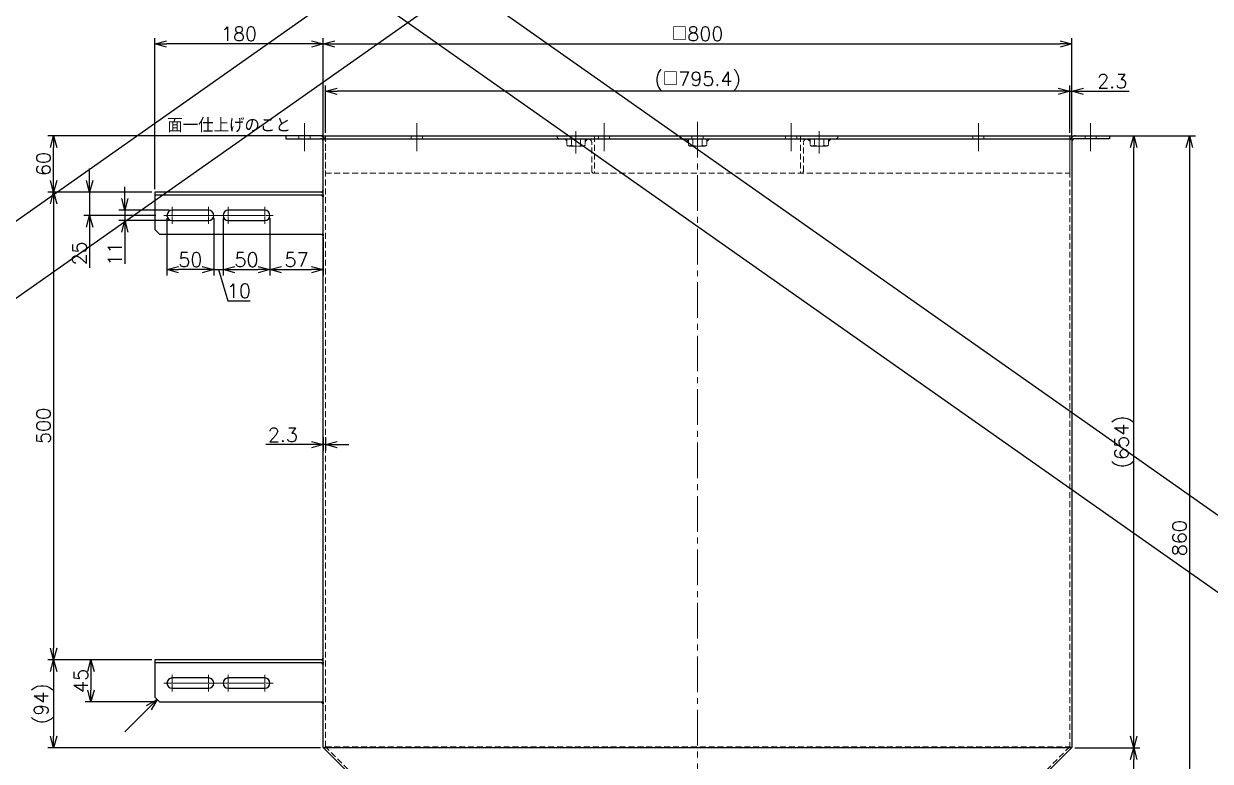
# Model space of a CAD drawing. Header units: millimetres. Extents: x 0 to 13385, y -24 to 3112.
# Drawn here: x 6301 to 7569, y 668 to 1456 of the extents above; entities that cross this region are included whole.
import ezdxf
from ezdxf import colors
from ezdxf.entities.mleader import LeaderData, LeaderLine
from ezdxf.enums import TextEntityAlignment as Align
from ezdxf.math import Vec2, Vec3

# ---------------------------------------------------------------- set-up
doc = ezdxf.new("R2010")
doc.units = ezdxf.units.MM
doc.header["$LTSCALE"] = 2
doc.header["$PDMODE"] = 99
doc.header["$PDSIZE"] = 1
doc.linetypes.add('CENTER2', pattern=[28.575, 19.05, -3.175, 3.175, -3.175])
doc.linetypes.add('HIDDEN2', pattern=[4.7625, 3.175, -1.5875])
for name, color, linetype, lineweight in [('01_外形線', 7, 'Continuous', 25), ('03_かくれ線', 6, 'HIDDEN2', 13), ('04_中心線', 1, 'CENTER2', 9), ('07_TEXT', 3, 'Continuous', 13), ('08_DIM', 3, 'Continuous', 13)]:
    doc.layers.add(name, color=color, linetype=linetype, lineweight=lineweight)
doc.styles.add('KSS_TXT', font='txt.shx', dxfattribs={"bigfont": 'extfont2.shx'})
doc.styles.get("Standard").update_dxf_attribs({"font": 'txt.shx', "bigfont": 'extfont2.shx'})
doc.dimstyles.new('KSS_DIM', dxfattribs={"dimscale": 5, "dimtxt": 3, "dimasz": 2.5, "dimexe": 1.25, "dimexo": 0.625, "dimtad": 1, "dimdsep": 46, "dimtxsty": 'KSS_TXT', "dimblk": 'OPEN30', "dimcen": 0, "dimazin": 2, "dimtfac": 0.75, "dimtmove": 0, "dimatfit": 3, "dimldrblk": 'OPEN30', "dimfxl": 1.25, "dimtolj": 1, "dimarcsym": 0})

# ---------------------------------------------------------------- blocks, each defined once
blk = doc.blocks.new('*U237')
at = {"layer": '04_中心線', "color": 0, "linetype": 'CENTER2', "transparency": 16777216}
for p, q in [((-9, 0), (-1.1, 0)), ((0, 1.1), (0, 9)), ((1.1, 0), (9, 0)), ((0, -9), (0, -1.1))]:
    blk.add_line(p, q, dxfattribs=at)
at = {"layer": '04_中心線', "color": 0, "linetype": 'Continuous', "transparency": 16777216}
for p, q in [((-0.55, 0), (0.55, 0)), ((0, -0.55), (0, 0.55))]:
    blk.add_line(p, q, dxfattribs=at)
blk = doc.blocks.new('*U231')
at = {"layer": '04_中心線', "color": 0, "linetype": 'CENTER2', "transparency": 16777216}
for p, q in [((-9, 0), (-1.1, 0)), ((0, 1.1), (0, 9)), ((1.1, 0), (9, 0)), ((0, -9), (0, -1.1))]:
    blk.add_line(p, q, dxfattribs=at)
at = {"layer": '04_中心線', "color": 0, "linetype": 'Continuous', "transparency": 16777216}
for p, q in [((-0.55, 0), (0.55, 0)), ((0, -0.55), (0, 0.55))]:
    blk.add_line(p, q, dxfattribs=at)
blk = doc.blocks.new('*U233')
at = {"layer": '04_中心線', "color": 0, "linetype": 'CENTER2', "transparency": 16777216}
for p, q in [((-9, 0), (-1.1, 0)), ((0, 1.1), (0, 9)), ((1.1, 0), (9, 0)), ((0, -9), (0, -1.1))]:
    blk.add_line(p, q, dxfattribs=at)
at = {"layer": '04_中心線', "color": 0, "linetype": 'Continuous', "transparency": 16777216}
for p, q in [((-0.55, 0), (0.55, 0)), ((0, -0.55), (0, 0.55))]:
    blk.add_line(p, q, dxfattribs=at)
blk = doc.blocks.new('*U232')
at = {"layer": '04_中心線', "color": 0, "linetype": 'CENTER2', "transparency": 16777216}
for p, q in [((-9, 0), (-1.1, 0)), ((0, 1.1), (0, 9)), ((1.1, 0), (9, 0)), ((0, -9), (0, -1.1))]:
    blk.add_line(p, q, dxfattribs=at)
at = {"layer": '04_中心線', "color": 0, "linetype": 'Continuous', "transparency": 16777216}
for p, q in [((-0.55, 0), (0.55, 0)), ((0, -0.55), (0, 0.55))]:
    blk.add_line(p, q, dxfattribs=at)
blk = doc.blocks.new('*U200')
at = {"layer": '04_中心線', "color": 0, "linetype": 'CENTER2', "transparency": 16777216}
for p, q in [((-9, 0), (-1.1, 0)), ((0, 1.1), (0, 9)), ((1.1, 0), (9, 0)), ((0, -9), (0, -1.1))]:
    blk.add_line(p, q, dxfattribs=at)
at = {"layer": '04_中心線', "color": 0, "linetype": 'Continuous', "transparency": 16777216}
for p, q in [((-0.55, 0), (0.55, 0)), ((0, -0.55), (0, 0.55))]:
    blk.add_line(p, q, dxfattribs=at)
blk = doc.blocks.new('*U234')
at = {"layer": '04_中心線', "color": 0, "linetype": 'CENTER2', "transparency": 16777216}
for p, q in [((-9, 0), (-1.1, 0)), ((0, 1.1), (0, 9)), ((1.1, 0), (9, 0)), ((0, -9), (0, -1.1))]:
    blk.add_line(p, q, dxfattribs=at)
at = {"layer": '04_中心線', "color": 0, "linetype": 'Continuous', "transparency": 16777216}
for p, q in [((-0.55, 0), (0.55, 0)), ((0, -0.55), (0, 0.55))]:
    blk.add_line(p, q, dxfattribs=at)
blk = doc.blocks.new('*U236')
at = {"layer": '04_中心線', "color": 0, "linetype": 'CENTER2', "transparency": 16777216}
for p, q in [((-9, 0), (-1.1, 0)), ((0, 1.1), (0, 9)), ((1.1, 0), (9, 0)), ((0, -9), (0, -1.1))]:
    blk.add_line(p, q, dxfattribs=at)
at = {"layer": '04_中心線', "color": 0, "linetype": 'Continuous', "transparency": 16777216}
for p, q in [((-0.55, 0), (0.55, 0)), ((0, -0.55), (0, 0.55))]:
    blk.add_line(p, q, dxfattribs=at)
blk = doc.blocks.new('*U235')
at = {"layer": '04_中心線', "color": 0, "linetype": 'CENTER2', "transparency": 16777216}
for p, q in [((-9, 0), (-1.1, 0)), ((0, 1.1), (0, 9)), ((1.1, 0), (9, 0)), ((0, -9), (0, -1.1))]:
    blk.add_line(p, q, dxfattribs=at)
at = {"layer": '04_中心線', "color": 0, "linetype": 'Continuous', "transparency": 16777216}
for p, q in [((-0.55, 0), (0.55, 0)), ((0, -0.55), (0, 0.55))]:
    blk.add_line(p, q, dxfattribs=at)
blk = doc.blocks.new('_Open30')
at = {"color": 0, "linetype": 'ByBlock', "lineweight": -2}
for p, q in [((-1, 0.27), (0, 0)), ((0, 0), (-1, -0.27)), ((0, 0), (-1, 0))]:
    blk.add_line(p, q, dxfattribs=at)
blk = doc.blocks.new('*D293')
at = {"layer": '08_DIM', "color": 0, "lineweight": -2, "transparency": 16777216}
for p, q in [((6623.4, 1339.3), (6623.4, 1390.1)), ((7406.3, 1383.9), (6635.9, 1383.9)), ((7418.8, 1339.3), (7418.8, 1390.1))]:
    blk.add_line(p, q, dxfattribs=at)
at = {"layer": 'Defpoints', "color": 0, "transparency": 16777216}
for p in [(6623.4, 1383.9), (6623.4, 1336.1), (7418.8, 1336.1)]:
    blk.add_point(p, dxfattribs=at)
at = {"layer": '08_DIM', "color": 0, "lineweight": -2, "transparency": 16777216, "xscale": 12.5, "yscale": 12.5, "zscale": 12.5, "rotation": 180}
blk.add_blockref('_Open30', (6623.4, 1383.9), dxfattribs=at)
at = {"layer": '08_DIM', "color": 0, "lineweight": -2, "transparency": 16777216, "xscale": 12.5, "yscale": 12.5, "zscale": 12.5}
blk.add_blockref('_Open30', (7418.8, 1383.9), dxfattribs=at)
at = {"layer": '08_DIM', "color": 0, "transparency": 16777216, "insert": (7021.1, 1394.5), "char_height": 15, "attachment_point": 5, "style": 'KSS_TXT'}
blk.add_mtext('\\A1;(□795.4)', dxfattribs=at)
blk = doc.blocks.new('*D294')
at = {"layer": '08_DIM', "color": 0, "lineweight": -2, "transparency": 16777216}
for p, q in [((7406.3, 1383.9), (7393.8, 1383.9)), ((7418.8, 1339.3), (7418.8, 1390.1)), ((7418.8, 1383.9), (7421.1, 1383.9)), ((7421.1, 1336.3), (7421.1, 1390.1)), ((7433.6, 1383.9), (7482.4, 1383.9))]:
    blk.add_line(p, q, dxfattribs=at)
at = {"layer": 'Defpoints', "color": 0, "transparency": 16777216}
for p in [(7421.1, 1383.9), (7418.8, 1336.1), (7421.1, 1333.1)]:
    blk.add_point(p, dxfattribs=at)
at = {"layer": '08_DIM', "color": 0, "lineweight": -2, "transparency": 16777216, "xscale": 12.5, "yscale": 12.5, "zscale": 12.5}
blk.add_blockref('_Open30', (7418.8, 1383.9), dxfattribs=at)
at = {"layer": '08_DIM', "color": 0, "lineweight": -2, "transparency": 16777216, "xscale": 12.5, "yscale": 12.5, "zscale": 12.5, "rotation": 180}
blk.add_blockref('_Open30', (7421.1, 1383.9), dxfattribs=at)
at = {"layer": '08_DIM', "color": 0, "transparency": 16777216, "insert": (7464.2, 1394.5), "char_height": 15, "attachment_point": 5, "style": 'KSS_TXT'}
blk.add_mtext('\\A1;2.3', dxfattribs=at)
blk = doc.blocks.new('*D295')
at = {"layer": '08_DIM', "color": 0, "lineweight": -2, "transparency": 16777216}
for p, q in [((6621.1, 1336.3), (6621.1, 1440.7)), ((6633.6, 1434.5), (7408.6, 1434.5)), ((7421.1, 1336.3), (7421.1, 1440.7))]:
    blk.add_line(p, q, dxfattribs=at)
at = {"layer": 'Defpoints', "color": 0, "transparency": 16777216}
for p in [(7421.1, 1434.5), (6621.1, 1333.1), (7421.1, 1333.1)]:
    blk.add_point(p, dxfattribs=at)
at = {"layer": '08_DIM', "color": 0, "lineweight": -2, "transparency": 16777216, "xscale": 12.5, "yscale": 12.5, "zscale": 12.5, "rotation": 180}
blk.add_blockref('_Open30', (6621.1, 1434.5), dxfattribs=at)
at = {"layer": '08_DIM', "color": 0, "lineweight": -2, "transparency": 16777216, "xscale": 12.5, "yscale": 12.5, "zscale": 12.5}
blk.add_blockref('_Open30', (7421.1, 1434.5), dxfattribs=at)
at = {"layer": '08_DIM', "color": 0, "transparency": 16777216, "insert": (7021.1, 1445.1), "char_height": 15, "attachment_point": 5, "style": 'KSS_TXT'}
blk.add_mtext('\\A1;□800', dxfattribs=at)
blk = doc.blocks.new('*D296')
at = {"layer": '08_DIM', "color": 0, "lineweight": -2, "transparency": 16777216}
for p, q in [((6441.1, 1279.3), (6441.1, 1440.7)), ((6608.6, 1434.5), (6453.6, 1434.5)), ((6621.1, 1336.3), (6621.1, 1440.7))]:
    blk.add_line(p, q, dxfattribs=at)
at = {"layer": 'Defpoints', "color": 0, "transparency": 16777216}
for p in [(6441.1, 1434.5), (6621.1, 1333.1), (6441.1, 1276.1)]:
    blk.add_point(p, dxfattribs=at)
at = {"layer": '08_DIM', "color": 0, "lineweight": -2, "transparency": 16777216, "xscale": 12.5, "yscale": 12.5, "zscale": 12.5, "rotation": 180}
blk.add_blockref('_Open30', (6441.1, 1434.5), dxfattribs=at)
at = {"layer": '08_DIM', "color": 0, "lineweight": -2, "transparency": 16777216, "xscale": 12.5, "yscale": 12.5, "zscale": 12.5}
blk.add_blockref('_Open30', (6621.1, 1434.5), dxfattribs=at)
at = {"layer": '08_DIM', "color": 0, "transparency": 16777216, "insert": (6531.1, 1445.1), "char_height": 15, "attachment_point": 5, "style": 'KSS_TXT'}
blk.add_mtext('\\A1;180', dxfattribs=at)
blk = doc.blocks.new('*D297')
at = {"layer": '08_DIM', "color": 0, "lineweight": -2, "transparency": 16777216}
for p, q in [((6371.4, 1288.6), (6371.4, 1301.1)), ((6438, 1276.1), (6365.2, 1276.1)), ((6371.4, 1276.1), (6371.4, 1251.1)), ((6442.3, 1251.1), (6365.2, 1251.1)), ((6371.4, 1238.6), (6371.4, 1194.9))]:
    blk.add_line(p, q, dxfattribs=at)
at = {"layer": 'Defpoints', "color": 0, "transparency": 16777216}
for p in [(6441.1, 1276.1), (6371.4, 1251.1), (6445.5, 1251.1)]:
    blk.add_point(p, dxfattribs=at)
at = {"layer": '08_DIM', "color": 0, "lineweight": -2, "transparency": 16777216, "xscale": 12.5, "yscale": 12.5, "zscale": 12.5}
for p, rotation in [((6371.4, 1276.1), 270), ((6371.4, 1251.1), 90)]:
    blk.add_blockref('_Open30', p, dxfattribs=dict(at, rotation=rotation))
at = {"layer": '08_DIM', "color": 0, "transparency": 16777216, "insert": (6360.8, 1210.5), "char_height": 15, "attachment_point": 5, "rotation": 90, "style": 'KSS_TXT'}
blk.add_mtext('\\A1;25', dxfattribs=at)
blk = doc.blocks.new('*D298')
at = {"layer": '08_DIM', "color": 0, "lineweight": -2, "transparency": 16777216}
for p, q in [((6409.1, 1269.1), (6409.1, 1281.6)), ((6456.5, 1256.6), (6402.8, 1256.6)), ((6409.1, 1256.6), (6409.1, 1245.6)), ((6456.5, 1245.6), (6402.8, 1245.6)), ((6409.1, 1233.1), (6409.1, 1199.4))]:
    blk.add_line(p, q, dxfattribs=at)
at = {"layer": 'Defpoints', "color": 0, "transparency": 16777216}
for p in [(6459.6, 1256.6), (6409.1, 1245.6), (6459.6, 1245.6)]:
    blk.add_point(p, dxfattribs=at)
at = {"layer": '08_DIM', "color": 0, "lineweight": -2, "transparency": 16777216, "xscale": 12.5, "yscale": 12.5, "zscale": 12.5}
for p, rotation in [((6409.1, 1256.6), 270), ((6409.1, 1245.6), 90)]:
    blk.add_blockref('_Open30', p, dxfattribs=dict(at, rotation=rotation))
at = {"layer": '08_DIM', "color": 0, "transparency": 16777216, "insert": (6398.4, 1210), "char_height": 15, "attachment_point": 5, "rotation": 90, "style": 'KSS_TXT'}
blk.add_mtext('\\A1;11', dxfattribs=at)
blk = doc.blocks.new('*D299')
at = {"layer": '08_DIM', "color": 0, "lineweight": -2, "transparency": 16777216}
for p, q in [((6620.3, 1336.1), (6326.7, 1336.1)), ((6332.9, 1288.6), (6332.9, 1323.6)), ((6438, 1276.1), (6326.7, 1276.1))]:
    blk.add_line(p, q, dxfattribs=at)
at = {"layer": 'Defpoints', "color": 0, "transparency": 16777216}
for p in [(6332.9, 1336.1), (6623.4, 1336.1), (6441.1, 1276.1)]:
    blk.add_point(p, dxfattribs=at)
at = {"layer": '08_DIM', "color": 0, "lineweight": -2, "transparency": 16777216, "xscale": 12.5, "yscale": 12.5, "zscale": 12.5}
for p, rotation in [((6332.9, 1336.1), 90), ((6332.9, 1276.1), 270)]:
    blk.add_blockref('_Open30', p, dxfattribs=dict(at, rotation=rotation))
at = {"layer": '08_DIM', "color": 0, "transparency": 16777216, "insert": (6322.3, 1306.1), "char_height": 15, "attachment_point": 5, "rotation": 90, "style": 'KSS_TXT'}
blk.add_mtext('\\A1;60', dxfattribs=at)
blk = doc.blocks.new('*D300')
at = {"layer": '08_DIM', "color": 0, "lineweight": -2, "transparency": 16777216}
for p, q in [((6438, 1276.1), (6326.7, 1276.1)), ((6332.9, 1263.6), (6332.9, 788.6)), ((6438, 776.1), (6326.7, 776.1))]:
    blk.add_line(p, q, dxfattribs=at)
at = {"layer": 'Defpoints', "color": 0, "transparency": 16777216}
for p in [(6441.1, 1276.1), (6332.9, 776.1), (6441.1, 776.1)]:
    blk.add_point(p, dxfattribs=at)
at = {"layer": '08_DIM', "color": 0, "lineweight": -2, "transparency": 16777216, "xscale": 12.5, "yscale": 12.5, "zscale": 12.5}
for p, rotation in [((6332.9, 1276.1), 90), ((6332.9, 776.1), 270)]:
    blk.add_blockref('_Open30', p, dxfattribs=dict(at, rotation=rotation))
at = {"layer": '08_DIM', "color": 0, "transparency": 16777216, "insert": (6322.3, 1026.1), "char_height": 15, "attachment_point": 5, "rotation": 90, "style": 'KSS_TXT'}
blk.add_mtext('\\A1;500', dxfattribs=at)
blk = doc.blocks.new('*D301')
at = {"layer": '08_DIM', "color": 0, "lineweight": -2, "transparency": 16777216}
for p, q in [((6438, 776.1), (6366.6, 776.1)), ((6372.8, 763.6), (6372.8, 743.6)), ((6443, 731.1), (6366.6, 731.1))]:
    blk.add_line(p, q, dxfattribs=at)
at = {"layer": 'Defpoints', "color": 0, "transparency": 16777216}
for p in [(6441.1, 776.1), (6372.8, 731.1), (6446.1, 731.1)]:
    blk.add_point(p, dxfattribs=at)
at = {"layer": '08_DIM', "color": 0, "lineweight": -2, "transparency": 16777216, "xscale": 12.5, "yscale": 12.5, "zscale": 12.5}
for p, rotation in [((6372.8, 776.1), 90), ((6372.8, 731.1), 270)]:
    blk.add_blockref('_Open30', p, dxfattribs=dict(at, rotation=rotation))
at = {"layer": '08_DIM', "color": 0, "transparency": 16777216, "insert": (6362.2, 753.6), "char_height": 15, "attachment_point": 5, "rotation": 90, "style": 'KSS_TXT'}
blk.add_mtext('\\A1;45', dxfattribs=at)
blk = doc.blocks.new('*D302')
at = {"layer": '08_DIM', "color": 0, "lineweight": -2, "transparency": 16777216}
for p, q in [((6438, 776.1), (6326.7, 776.1)), ((6332.9, 763.6), (6332.9, 694.6)), ((6618, 682.1), (6326.7, 682.1))]:
    blk.add_line(p, q, dxfattribs=at)
at = {"layer": 'Defpoints', "color": 0, "transparency": 16777216}
for p in [(6441.1, 776.1), (6332.9, 682.1), (6621.1, 682.1)]:
    blk.add_point(p, dxfattribs=at)
at = {"layer": '08_DIM', "color": 0, "lineweight": -2, "transparency": 16777216, "xscale": 12.5, "yscale": 12.5, "zscale": 12.5}
for p, rotation in [((6332.9, 776.1), 90), ((6332.9, 682.1), 270)]:
    blk.add_blockref('_Open30', p, dxfattribs=dict(at, rotation=rotation))
at = {"layer": '08_DIM', "color": 0, "transparency": 16777216, "insert": (6322.3, 729.1), "char_height": 15, "attachment_point": 5, "rotation": 90, "style": 'KSS_TXT'}
blk.add_mtext('\\A1;(94)', dxfattribs=at)
blk = doc.blocks.new('*D303')
at = {"layer": '08_DIM', "color": 0, "lineweight": -2, "transparency": 16777216}
for p, q in [((6504.1, 1248), (6504.1, 1186.9)), ((6514.1, 1248), (6514.1, 1186.9)), ((6491.6, 1193.2), (6479.1, 1193.2)), ((6504.1, 1193.2), (6514.1, 1193.2)), ((6504.1, 1193.2), (6514.1, 1193.2)), ((6509.1, 1193.2), (6519.1, 1159.7)), ((6526.6, 1193.2), (6539.1, 1193.2)), ((6519.1, 1159.7), (6542.9, 1159.7))]:
    blk.add_line(p, q, dxfattribs=at)
at = {"layer": 'Defpoints', "color": 0, "transparency": 16777216}
for p in [(6504.1, 1251.1), (6514.1, 1251.1), (6514.1, 1193.2)]:
    blk.add_point(p, dxfattribs=at)
at = {"layer": '08_DIM', "color": 0, "lineweight": -2, "transparency": 16777216, "xscale": 12.5, "yscale": 12.5, "zscale": 12.5}
blk.add_blockref('_Open30', (6504.1, 1193.2), dxfattribs=at)
at = {"layer": '08_DIM', "color": 0, "lineweight": -2, "transparency": 16777216, "xscale": 12.5, "yscale": 12.5, "zscale": 12.5, "rotation": 180}
blk.add_blockref('_Open30', (6514.1, 1193.2), dxfattribs=at)
at = {"layer": '08_DIM', "color": 0, "transparency": 16777216, "insert": (6531, 1170.4), "char_height": 15, "attachment_point": 5, "style": 'KSS_TXT'}
blk.add_mtext('\\A1;10', dxfattribs=at)
blk = doc.blocks.new('*D304')
at = {"layer": '08_DIM', "color": 0, "lineweight": -2, "transparency": 16777216}
for p, q in [((6454.1, 1248), (6454.1, 1186.9)), ((6504.1, 1248), (6504.1, 1186.9)), ((6491.6, 1193.2), (6466.6, 1193.2))]:
    blk.add_line(p, q, dxfattribs=at)
at = {"layer": 'Defpoints', "color": 0, "transparency": 16777216}
for p in [(6454.1, 1251.1), (6504.1, 1251.1), (6454.1, 1193.2)]:
    blk.add_point(p, dxfattribs=at)
at = {"layer": '08_DIM', "color": 0, "lineweight": -2, "transparency": 16777216, "xscale": 12.5, "yscale": 12.5, "zscale": 12.5, "rotation": 180}
blk.add_blockref('_Open30', (6454.1, 1193.2), dxfattribs=at)
at = {"layer": '08_DIM', "color": 0, "lineweight": -2, "transparency": 16777216, "xscale": 12.5, "yscale": 12.5, "zscale": 12.5}
blk.add_blockref('_Open30', (6504.1, 1193.2), dxfattribs=at)
at = {"layer": '08_DIM', "color": 0, "transparency": 16777216, "insert": (6479.1, 1203.8), "char_height": 15, "attachment_point": 5, "style": 'KSS_TXT'}
blk.add_mtext('\\A1;50', dxfattribs=at)
blk = doc.blocks.new('*D305')
at = {"layer": '08_DIM', "color": 0, "lineweight": -2, "transparency": 16777216}
for p, q in [((6514.1, 1248), (6514.1, 1186.9)), ((6564.1, 1248), (6564.1, 1186.9)), ((6526.6, 1193.2), (6551.6, 1193.2))]:
    blk.add_line(p, q, dxfattribs=at)
at = {"layer": 'Defpoints', "color": 0, "transparency": 16777216}
for p in [(6514.1, 1251.1), (6564.1, 1251.1), (6564.1, 1193.2)]:
    blk.add_point(p, dxfattribs=at)
at = {"layer": '08_DIM', "color": 0, "lineweight": -2, "transparency": 16777216, "xscale": 12.5, "yscale": 12.5, "zscale": 12.5, "rotation": 180}
blk.add_blockref('_Open30', (6514.1, 1193.2), dxfattribs=at)
at = {"layer": '08_DIM', "color": 0, "lineweight": -2, "transparency": 16777216, "xscale": 12.5, "yscale": 12.5, "zscale": 12.5}
blk.add_blockref('_Open30', (6564.1, 1193.2), dxfattribs=at)
at = {"layer": '08_DIM', "color": 0, "transparency": 16777216, "insert": (6539.1, 1203.8), "char_height": 15, "attachment_point": 5, "style": 'KSS_TXT'}
blk.add_mtext('\\A1;50', dxfattribs=at)
blk = doc.blocks.new('*D306')
at = {"layer": '08_DIM', "color": 0, "lineweight": -2, "transparency": 16777216}
for p, q in [((6564.1, 1248), (6564.1, 1186.9)), ((6621.1, 1228), (6621.1, 1186.9)), ((6576.6, 1193.2), (6608.6, 1193.2))]:
    blk.add_line(p, q, dxfattribs=at)
at = {"layer": 'Defpoints', "color": 0, "transparency": 16777216}
for p in [(6564.1, 1251.1), (6621.1, 1231.1), (6621.1, 1193.2)]:
    blk.add_point(p, dxfattribs=at)
at = {"layer": '08_DIM', "color": 0, "lineweight": -2, "transparency": 16777216, "xscale": 12.5, "yscale": 12.5, "zscale": 12.5, "rotation": 180}
blk.add_blockref('_Open30', (6564.1, 1193.2), dxfattribs=at)
at = {"layer": '08_DIM', "color": 0, "lineweight": -2, "transparency": 16777216, "xscale": 12.5, "yscale": 12.5, "zscale": 12.5}
blk.add_blockref('_Open30', (6621.1, 1193.2), dxfattribs=at)
at = {"layer": '08_DIM', "color": 0, "transparency": 16777216, "insert": (6592.6, 1203.8), "char_height": 15, "attachment_point": 5, "style": 'KSS_TXT'}
blk.add_mtext('\\A1;57', dxfattribs=at)
blk = doc.blocks.new('*D310')
at = {"layer": '08_DIM', "color": 0, "lineweight": -2, "transparency": 16777216}
for p, q in [((7424.2, 682.1), (7493.5, 682.1)), ((7487.2, 488.6), (7487.2, 669.6)), ((7274.2, 476.1), (7493.5, 476.1))]:
    blk.add_line(p, q, dxfattribs=at)
at = {"layer": 'Defpoints', "color": 0, "transparency": 16777216}
for p in [(7421.1, 682.1), (7487.2, 682.1), (7271.1, 476.1)]:
    blk.add_point(p, dxfattribs=at)
at = {"layer": '08_DIM', "color": 0, "lineweight": -2, "transparency": 16777216, "xscale": 12.5, "yscale": 12.5, "zscale": 12.5}
for p, rotation in [((7487.2, 682.1), 90), ((7487.2, 476.1), 270)]:
    blk.add_blockref('_Open30', p, dxfattribs=dict(at, rotation=rotation))
at = {"layer": '08_DIM', "color": 0, "transparency": 16777216, "insert": (7476.6, 579.1), "char_height": 15, "attachment_point": 5, "rotation": 90, "style": 'KSS_TXT'}
blk.add_mtext('\\A1;206', dxfattribs=at)
blk = doc.blocks.new('*D311')
at = {"layer": '08_DIM', "color": 0, "lineweight": -2, "transparency": 16777216}
for p, q in [((7451.9, 1336.1), (7493.5, 1336.1)), ((7487.2, 694.6), (7487.2, 1323.6)), ((7424.2, 682.1), (7493.5, 682.1))]:
    blk.add_line(p, q, dxfattribs=at)
at = {"layer": 'Defpoints', "color": 0, "transparency": 16777216}
for p in [(7448.8, 1336.1), (7487.2, 1336.1), (7421.1, 682.1)]:
    blk.add_point(p, dxfattribs=at)
at = {"layer": '08_DIM', "color": 0, "lineweight": -2, "transparency": 16777216, "xscale": 12.5, "yscale": 12.5, "zscale": 12.5}
for p, rotation in [((7487.2, 1336.1), 90), ((7487.2, 682.1), 270)]:
    blk.add_blockref('_Open30', p, dxfattribs=dict(at, rotation=rotation))
at = {"layer": '08_DIM', "color": 0, "transparency": 16777216, "insert": (7476.6, 1009.1), "char_height": 15, "attachment_point": 5, "rotation": 90, "style": 'KSS_TXT'}
blk.add_mtext('\\A1;(654)', dxfattribs=at)
blk = doc.blocks.new('*D312')
at = {"layer": '08_DIM', "color": 0, "lineweight": -2, "transparency": 16777216}
for p, q in [((7421.9, 1336.1), (7553, 1336.1)), ((7546.7, 1323.6), (7546.7, 488.6)), ((7274.2, 476.1), (7553, 476.1))]:
    blk.add_line(p, q, dxfattribs=at)
at = {"layer": 'Defpoints', "color": 0, "transparency": 16777216}
for p in [(7418.8, 1336.1), (7271.1, 476.1), (7546.7, 476.1)]:
    blk.add_point(p, dxfattribs=at)
at = {"layer": '08_DIM', "color": 0, "lineweight": -2, "transparency": 16777216, "xscale": 12.5, "yscale": 12.5, "zscale": 12.5}
for p, rotation in [((7546.7, 1336.1), 90), ((7546.7, 476.1), 270)]:
    blk.add_blockref('_Open30', p, dxfattribs=dict(at, rotation=rotation))
at = {"layer": '08_DIM', "color": 0, "transparency": 16777216, "insert": (7536.1, 906.1), "char_height": 15, "attachment_point": 5, "rotation": 90, "style": 'KSS_TXT'}
blk.add_mtext('\\A1;860', dxfattribs=at)
blk = doc.blocks.new('*D331')
at = {"layer": '08_DIM', "color": 0, "lineweight": -2, "transparency": 16777216}
for p, q in [((6608.6, 1006.1), (6559.9, 1006.1)), ((6621.1, 1014), (6621.1, 999.8)), ((6623.4, 1006.1), (6621.1, 1006.1)), ((6623.4, 1014), (6623.4, 999.8)), ((6635.9, 1006.1), (6648.4, 1006.1))]:
    blk.add_line(p, q, dxfattribs=at)
at = {"layer": 'Defpoints', "color": 0, "transparency": 16777216}
for p in [(6621.1, 1017.1), (6623.4, 1017.1), (6621.1, 1006.1)]:
    blk.add_point(p, dxfattribs=at)
at = {"layer": '08_DIM', "color": 0, "lineweight": -2, "transparency": 16777216, "xscale": 12.5, "yscale": 12.5, "zscale": 12.5}
blk.add_blockref('_Open30', (6621.1, 1006.1), dxfattribs=at)
at = {"layer": '08_DIM', "color": 0, "lineweight": -2, "transparency": 16777216, "xscale": 12.5, "yscale": 12.5, "zscale": 12.5, "rotation": 180}
blk.add_blockref('_Open30', (6623.4, 1006.1), dxfattribs=at)
at = {"layer": '08_DIM', "color": 0, "transparency": 16777216, "insert": (6578, 1016.7), "char_height": 15, "attachment_point": 5, "style": 'KSS_TXT'}
blk.add_mtext('\\A1;2.3', dxfattribs=at)
blk = doc.blocks.new('AM_BALLOON1')
at = {"transparency": 16777216}
blk.add_circle((0, 0), 5, dxfattribs=at)
blk.add_attdef('B_NUMBER', text='', height=3, dxfattribs=at).set_placement((0, 0), align=Align.MIDDLE_CENTER)
blk = doc.blocks.new('_OPEN')
at = {"color": 0, "linetype": 'ByBlock'}
for p, q in [((-1, 0.17), (0, 0)), ((0, 0), (-1, -0.17)), ((0, 0), (-1, 0))]:
    blk.add_line(p, q, dxfattribs=at)

msp = doc.modelspace()

# ---------------------------------------------------------------- hatches: boundary and pattern name
h = msp.add_hatch(color=3)
h.dxf.hatch_style = 1
h.paths.add_polyline_path([(6621.109, 1276.142), (6621.109, 1278.142), (6619.109, 1276.142)])
h.paths.add_polyline_path([(6621.109, 1271.142), (6621.109, 1273.142), (6619.109, 1273.142)])
h.paths.add_polyline_path([(6621.109, 1229.142), (6621.109, 1231.142), (6619.109, 1231.142)])
h = msp.add_hatch(color=3)
h.dxf.hatch_style = 1
h.paths.add_polyline_path([(6619.109, 776.142), (6621.109, 776.142), (6621.109, 778.142)])
h.paths.add_polyline_path([(6621.109, 771.142), (6621.109, 773.142), (6619.109, 773.142)])
h.paths.add_polyline_path([(6621.109, 731.142), (6619.109, 731.142), (6621.109, 729.142)])
at = {"layer": '03_かくれ線'}
h = msp.add_hatch(color=256, dxfattribs=at)
h.dxf.hatch_style = 1
h.paths.add_polyline_path([(6881.294, 1333.142), (6878.609, 1333.142, 0.01693831), (6878.305, 1333.131), (6881.294, 1330.142)])
h = msp.add_hatch(color=256, dxfattribs=at)
h.dxf.hatch_style = 1
h.paths.add_polyline_path([(6900.924, 1333.142), (6903.609, 1333.142, -0.01693831), (6903.914, 1333.131), (6900.924, 1330.142)])
h = msp.add_hatch(color=256, dxfattribs=at)
h.dxf.hatch_style = 1
h.paths.add_polyline_path([(7011.294, 1330.142), (7011.294, 1333.142), (7008.294, 1333.142)])
h.paths.add_polyline_path([(7030.924, 1330.142), (7033.924, 1333.142), (7030.924, 1333.142)])
h = msp.add_hatch(color=256, dxfattribs=at)
h.dxf.hatch_style = 1
h.paths.add_polyline_path([(7141.294, 1333.142), (7138.609, 1333.142, 0.01693831), (7138.305, 1333.131), (7141.294, 1330.142)])
h = msp.add_hatch(color=256, dxfattribs=at)
h.dxf.hatch_style = 1
h.paths.add_polyline_path([(7160.924, 1333.142), (7163.609, 1333.142, -0.01693831), (7163.914, 1333.131), (7160.924, 1330.142)])

# ---------------------------------------------------------------- linework, layer by layer
for p, q in [((8782.009, 2914.599), (4641.004, 0)), ((8664.573, 2914.599), (4641.004, 82.656)), ((4641.004, 2914.599), (8782.009, 0)), ((4758.44, 2914.599), (8782.009, 82.656)), ((6621.109, 1336.142), (7421.109, 1336.142)), ((6621.109, 1333.142), (7421.109, 1333.142))]:
    msp.add_line(p, q)
for points in [[(7221.109, 482.142), (6821.109, 482.142), (6621.109, 682.142), (6621.109, 1336.142), (7421.109, 1336.142), (7421.109, 682.142), (7221.109, 482.142)], [(6619.109, 1276.142), (6621.109, 1276.142), (6621.109, 1278.142), (6619.109, 1276.142)], [(6619.109, 1273.142), (6621.109, 1273.142), (6621.109, 1271.142), (6619.109, 1273.142)], [(6619.109, 1231.142), (6621.109, 1231.142), (6621.109, 1229.142), (6619.109, 1231.142)], [(6619.109, 776.142), (6621.109, 776.142), (6621.109, 778.142), (6619.109, 776.142)], [(6619.109, 773.142), (6621.109, 773.142), (6621.109, 771.142), (6619.109, 773.142)], [(6619.109, 731.142), (6621.109, 731.142), (6621.109, 729.142), (6619.109, 731.142)]]:
    msp.add_lwpolyline(points)
for points in [[(6459.609, 1245.642), (6498.609, 1245.642, 1), (6498.609, 1256.642), (6459.609, 1256.642, 1)], [(6519.609, 1245.642), (6558.609, 1245.642, 1), (6558.609, 1256.642), (6519.609, 1256.642, 1)], [(6459.609, 745.642), (6498.609, 745.642, 1), (6498.609, 756.642), (6459.609, 756.642, 1)], [(6519.609, 745.642), (6558.609, 745.642, 1), (6558.609, 756.642), (6519.609, 756.642, 1)]]:
    msp.add_lwpolyline(points, format="xyb", close=True)
at = {"layer": '01_外形線'}
for p, q in [((6617.409, 1336.142), (6581.109, 1336.142)), ((6581.109, 1336.142), (6581.109, 1333.142)), ((6581.109, 1333.142), (6618.109, 1333.142)), ((7461.109, 1333.142), (7424.109, 1333.142)), ((7424.809, 1336.142), (7461.109, 1336.142)), ((7461.109, 1336.142), (7461.109, 1333.142)), ((7421.109, 1330.142), (7421.109, 1330.142)), ((6441.109, 1273.142), (6621.109, 1273.142)), ((6441.109, 773.142), (6621.109, 773.142)), ((6621.109, 682.142), (7421.109, 682.142))]:
    msp.add_line(p, q, dxfattribs=at)
for points in [[(6621.109, 1276.142), (6441.109, 1276.142), (6441.109, 1236.142), (6446.109, 1231.142), (6621.109, 1231.142), (6621.109, 1273.142)], [(6621.109, 776.142), (6441.109, 776.142), (6441.109, 736.142), (6446.109, 731.142), (6621.109, 731.142), (6621.109, 773.142)]]:
    msp.add_lwpolyline(points, dxfattribs=at)
for centre, radius, start, end in [((6617.409, 1330.142), 6, 51.926877, 90), ((6618.109, 1330.142), 3, 360, 90), ((7424.809, 1330.142), 6, 90, 128.073123), ((7424.109, 1330.142), 3, 90, 180)]:
    msp.add_arc(centre, radius, start, end, dxfattribs=at)
at = {"layer": '03_かくれ線'}
for p, q in [((6595.109, 1336.142), (6595.109, 1333.142)), ((6607.109, 1336.142), (6607.109, 1333.142)), ((7418.809, 1333.142), (6623.409, 1333.142)), ((6715.109, 1336.142), (6715.109, 1333.142)), ((6727.109, 1336.142), (6727.109, 1333.142)), ((6915.109, 1336.142), (6915.109, 1333.142)), ((6927.109, 1336.142), (6927.109, 1333.142)), ((7015.109, 1336.142), (7015.109, 1333.142)), ((7027.109, 1336.142), (7027.109, 1333.142)), ((7115.109, 1336.142), (7115.109, 1333.142)), ((7127.109, 1336.142), (7127.109, 1333.142)), ((7315.109, 1336.142), (7315.109, 1333.142)), ((7327.109, 1336.142), (7327.109, 1333.142)), ((7435.109, 1336.142), (7435.109, 1333.142)), ((7447.109, 1336.142), (7447.109, 1333.142)), ((6621.109, 682.142), (6623.409, 683.094)), ((6623.409, 683.094), (7418.809, 683.094)), ((7421.109, 682.142), (7418.809, 683.094))]:
    msp.add_line(p, q, dxfattribs=at)
for points in [[(7418.809, 1336.142), (7418.809, 683.094), (7219.483, 483.768), (6822.736, 483.768), (6623.409, 683.094), (6623.409, 1336.142)], [(6900.924, 1333.142), (6881.294, 1333.142)], [(6881.294, 1333.142), (6881.294, 1326.045)], [(6886.202, 1333.142), (6886.202, 1326.045)], [(6896.017, 1333.142), (6896.017, 1326.045)], [(6900.924, 1333.142), (6900.924, 1326.045)], [(6900.924, 1333.142), (6900.924, 1330.142), (6903.924, 1333.142), (6900.924, 1333.142)], [(7011.294, 1333.142), (7011.294, 1330.142), (7008.294, 1333.142), (7011.294, 1333.142)], [(7011.294, 1333.142), (7030.924, 1333.142)], [(7011.294, 1333.142), (7011.294, 1326.045)], [(7016.202, 1333.142), (7016.202, 1326.045)], [(7026.017, 1333.142), (7026.017, 1326.045)], [(7030.924, 1333.142), (7030.924, 1326.045)], [(7030.924, 1333.142), (7030.924, 1330.142), (7033.924, 1333.142), (7030.924, 1333.142)], [(7141.294, 1333.142), (7141.294, 1330.142), (7138.294, 1333.142), (7141.294, 1333.142)], [(7141.294, 1333.142), (7160.924, 1333.142)], [(7141.294, 1333.142), (7141.294, 1326.045)], [(7146.202, 1333.142), (7146.202, 1326.045)], [(7156.017, 1333.142), (7156.017, 1326.045)], [(7160.924, 1333.142), (7160.924, 1326.045)], [(7160.924, 1333.142), (7160.924, 1330.142), (7163.924, 1333.142), (7160.924, 1333.142)], [(6881.294, 1326.045), (6882.859, 1325.142)], [(6899.359, 1325.142), (6882.859, 1325.142)], [(6900.924, 1326.045), (6899.359, 1325.142)], [(7011.294, 1326.045), (7012.859, 1325.142)], [(7012.859, 1325.142), (7029.359, 1325.142)], [(7030.924, 1326.045), (7029.359, 1325.142)], [(7141.294, 1326.045), (7142.859, 1325.142)], [(7142.859, 1325.142), (7159.359, 1325.142)], [(7160.924, 1326.045), (7159.359, 1325.142)]]:
    msp.add_lwpolyline(points, dxfattribs=at)
msp.add_lwpolyline([(6623.409, 1296.142), (7418.809, 1296.142), (7418.809, 1336.142), (6623.409, 1336.142)], close=True, dxfattribs=at)
for points in [[(6911.109, 1296.142), (6910.109, 1296.142, -0.41421356), (6908.109, 1298.142), (6908.109, 1328.642, 0.41421356), (6903.609, 1333.142), (6873.109, 1333.142, -0.41421356), (6871.109, 1335.142), (6871.109, 1336.142), (6911.109, 1336.142)], [(7131.109, 1296.142), (7132.109, 1296.142, 0.41421356), (7134.109, 1298.142), (7134.109, 1328.642, -0.41421356), (7138.609, 1333.142), (7169.109, 1333.142, 0.41421356), (7171.109, 1335.142), (7171.109, 1336.142), (7131.109, 1336.142)]]:
    msp.add_lwpolyline(points, format="xyb", close=True, dxfattribs=at)
for points in [[(6886.202, 1326.045, -0.26794911), (6881.294, 1326.045)], [(6896.017, 1326.045, -0.18411176), (6886.202, 1326.045)], [(6900.924, 1326.045, -0.26794911), (6896.017, 1326.045)], [(7011.294, 1326.045, 0.26794911), (7016.202, 1326.045)], [(7016.202, 1326.045, 0.18411176), (7026.017, 1326.045)], [(7026.017, 1326.045, 0.26794911), (7030.924, 1326.045)], [(7141.294, 1326.045, 0.26794911), (7146.202, 1326.045)], [(7146.202, 1326.045, 0.18411176), (7156.017, 1326.045)], [(7156.017, 1326.045, 0.26794911), (7160.924, 1326.045)]]:
    msp.add_lwpolyline(points, format="xyb", dxfattribs=at)
for centre, start, end in [((6617.409, 1330.142), 360, 51.926877), ((7424.809, 1330.142), 128.073123, 180)]:
    msp.add_arc(centre, 6, start, end, dxfattribs=at)
at = {"layer": '04_中心線'}
for p, q in [((6601.109, 1349.642), (6601.109, 1319.642)), ((6721.109, 1349.642), (6721.109, 1319.642)), ((6921.109, 1349.642), (6921.109, 1319.642)), ((7021.109, 1351.142), (7021.109, 467.142)), ((7121.109, 1349.642), (7121.109, 1319.642)), ((7321.109, 1349.642), (7321.109, 1319.642)), ((7441.109, 1349.642), (7441.109, 1319.642)), ((6459.609, 1251.142), (6558.609, 1251.142)), ((6459.609, 751.142), (6558.609, 751.142))]:
    msp.add_line(p, q, dxfattribs=at)
for points in [[(6891.109, 1317.142), (6891.109, 1341.142)], [(7021.109, 1317.142), (7021.109, 1341.142)], [(7151.109, 1317.142), (7151.109, 1341.142)]]:
    msp.add_lwpolyline(points, dxfattribs=at)

# ---------------------------------------------------------------- block references
at = {"layer": '04_中心線', "linetype": 'CENTER2'}
for name, p in [('*U232', (6459.609, 1251.142)), ('*U233', (6498.609, 1251.142)), ('*U231', (6519.609, 1251.142)), ('*U237', (6558.609, 1251.142)), ('*U235', (6459.609, 751.142)), ('*U236', (6498.609, 751.142)), ('*U234', (6519.609, 751.142)), ('*U200', (6558.609, 751.142))]:
    msp.add_blockref(name, p, dxfattribs=at)

# ---------------------------------------------------------------- texts
at = {"layer": '07_TEXT', "style": 'KSS_TXT'}
msp.add_text('面一仕上げのこと', height=15, dxfattribs=at).set_placement((6454.426, 1340.018))

# ---------------------------------------------------------------- dimensions: what is measured, and where the dimension line sits
at = {"layer": '08_DIM'}
for base, p1, p2, angle, picture, middle in [((6441.109, 1434.451), (6621.109, 1333.142), (6441.109, 1276.142), 180, '*D296', (6531.109, 1445.076)), ((6332.922, 1336.142), (6441.109, 1276.142), (6623.409, 1336.142), 90, '*D299', (6322.297, 1306.142)), ((7546.742, 476.142), (7418.809, 1336.142), (7271.109, 476.142), 90, '*D312', (7536.117, 906.142)), ((6371.447, 1251.142), (6441.109, 1276.142), (6445.459, 1251.142), 90, '*D297', (6360.822, 1210.517)), ((6409.074, 1245.642), (6459.609, 1256.642), (6459.609, 1245.642), 90, '*D298', (6398.449, 1210.017)), ((6332.922, 776.142), (6441.109, 1276.142), (6441.109, 776.142), 90, '*D300', (6322.297, 1026.142)), ((6454.109, 1193.173), (6504.109, 1251.142), (6454.109, 1251.142), 180, '*D304', (6479.109, 1203.798)), ((6564.109, 1193.173), (6514.109, 1251.142), (6564.109, 1251.142), 180, '*D305', (6539.109, 1203.798)), ((6621.109, 1193.173), (6564.109, 1251.142), (6621.109, 1231.142), 180, '*D306', (6592.609, 1203.798)), ((6372.839, 731.142), (6441.109, 776.142), (6446.109, 731.142), 90, '*D301', (6362.214, 753.642)), ((7487.241, 682.142), (7271.109, 476.142), (7421.109, 682.142), 90, '*D310', (7476.616, 579.142))]:
    dim = msp.add_linear_dim(base=base, p1=p1, p2=p2, angle=angle, dimstyle='KSS_DIM', dxfattribs=at)
    dim.commit()
    dim.dimension.update_dxf_attribs({"geometry": picture, "text_midpoint": middle})
for base, p1, p2, angle, text, picture, middle in [((7421.109, 1434.451), (6621.109, 1333.142), (7421.109, 1333.142), 180, '□<>', '*D295', (7021.109, 1445.076)), ((6623.409, 1383.898), (7418.809, 1336.142), (6623.409, 1336.142), 180, '(□<>)', '*D293', (7021.109, 1394.523)), ((7487.241, 1336.142), (7421.109, 682.142), (7448.809, 1336.142), 90, '(<>)', '*D311', (7476.616, 1009.142)), ((6332.922, 682.142), (6441.109, 776.142), (6621.109, 682.142), 90, '(<>)', '*D302', (6322.297, 729.142))]:
    dim = msp.add_linear_dim(base=base, p1=p1, p2=p2, angle=angle, text=text, dimstyle='KSS_DIM', dxfattribs=at)
    dim.commit()
    dim.dimension.update_dxf_attribs({"geometry": picture, "text_midpoint": middle})
for base, p1, p2, picture, middle in [((7421.109, 1383.898), (7418.809, 1336.142), (7421.109, 1333.142), '*D294', (7464.234, 1394.523)), ((6621.109, 1006.089), (6623.409, 1017.15), (6621.109, 1017.15), '*D331', (6577.984, 1016.714))]:
    dim = msp.add_linear_dim(base=base, p1=p1, p2=p2, dimstyle='KSS_DIM', dxfattribs=at)
    dim.commit()
    dim.dimension.update_dxf_attribs({"geometry": picture, "text_midpoint": middle})
dim = msp.add_linear_dim(base=(6514.109, 1193.173), p1=(6504.109, 1251.142), p2=(6514.109, 1251.142), angle=180, dimstyle='KSS_DIM', override={"dimtmove": 1}, dxfattribs=at)
dim.commit()
dim.dimension.update_dxf_attribs({"geometry": '*D303', "text_midpoint": (6522.266, 1170.361)})

# ---------------------------------------------------------------- leaders
at = {"layer": '08_DIM', "annotation_type": 0, "has_hookline": 1, "hookline_direction": 1, "horizontal_direction": (0.707107, 0.707107, 0)}
msp.add_leader([(6443.609, 733.642), (6411.962, 701.995)], dimstyle='KSS_DIM', dxfattribs=at)
at = {"layer": '08_DIM'}
ml = msp.add_multileader_block('Standard', dxfattribs=at)
ml.set_content('AM_BALLOON1', color=256, scale=6.25)
ml.set_attribute('B_NUMBER', '10', width=0)
ml.set_leader_properties(color=256, linetype='ByLayer', lineweight=-1)
ml.set_arrow_properties(name='OPEN')
ml.build(insert=Vec2(0, 0))
ml.multileader.update_dxf_attribs({"leader_type": 0, "has_dogleg": 0, "text_right_attachment_type": 6, "dogleg_length": 0, "arrow_head_size": 12.5, "scale": 2.5, "block_connection_type": 1})
ctx = ml.context
ctx.base_point, ctx.scale, ctx.char_height, ctx.arrow_head_size, ctx.landing_gap_size, ctx.plane_origin = Vec3(9720.755, 2641.054), 2.5, 25, 12.5, 12.5, Vec3(9720.755, 2641.054)
ctx.right_attachment, ctx.attachment_type = 6, 1
notes = []
notes.append((ctx, [(0, (0, 0, 0), (0, 0), (1, 0), 1, [])]))
ctx.block.insert = Vec3(9720.755, 2641.054)
for ctx, leaders in notes:
    for number, flags, end, landing, length, lines in leaders:
        leader = LeaderData()
        leader.index, (leader.has_last_leader_line, leader.has_dogleg_vector, leader.attachment_direction) = number, flags
        leader.last_leader_point, leader.dogleg_vector, leader.dogleg_length = Vec3(end), Vec3(landing), length
        for number, points, colour, breaks in lines:
            line = LeaderLine()
            line.index, line.vertices, line.color, line.breaks = number, Vec3.list(points), colors.encode_raw_color(colour), breaks
            leader.lines.append(line)
        ctx.leaders.append(leader)

doc.saveas('drawing.dxf')
